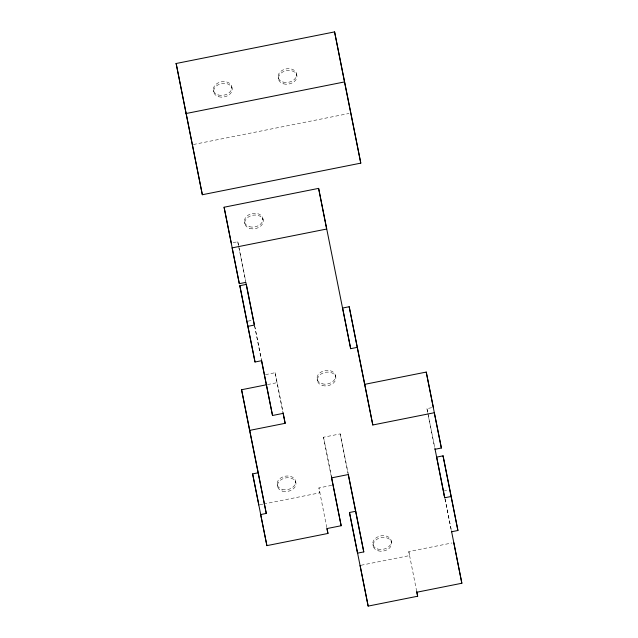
<?xml version="1.0" encoding="UTF-8"?>
<svg xmlns="http://www.w3.org/2000/svg" width="638" height="638" viewBox="0 0 638 638"><rect width="100%" height="100%" fill="white"/><g stroke="black" fill="none" stroke-linecap="round" stroke-linejoin="round"><path stroke-width="0.48" stroke-dasharray="3.19 2.39" d="M193.402 144.507L348.938 113.492M233.125 242.655L237.767 241.722L245.75 281.494M247.911 321.169L251.627 320.428M265.44 374.65L275.106 372.72L283.041 412.666M267.497 384.57L277.099 382.656M427.699 412.507L426.934 408.639L432.412 407.546M331.377 476.913L323.514 437.229L340.206 433.896L348.165 473.548M326.784 527.594L318.928 487.91L332.167 485.271M259.818 504.786L262.728 504.211M263.693 504.012L319.909 492.807L318.928 487.91M443.482 491.116L448.043 490.207M416.694 591.394L408.798 551.575L451.895 542.986M361.076 565.252L409.604 555.578L408.798 551.575M426.934 408.639L428.098 414.453M428.297 415.426L434.717 447.421M445.037 498.884L451.273 529.971M323.514 437.229L331.553 477.264M254.642 325.827L261.389 359.465M445.013 498.86L451.337 530.8M427.891 413.48L434.598 447.358M391.222 540.745L391.565 542.483M296.534 73.761L296.877 75.499M372.887 544.397L373.23 546.136M278.2 77.421L278.543 79.152M335.452 375.439L335.795 377.17M340.206 433.896L348.061 473.579M317.118 379.092L317.461 380.83M262.832 218.371L263.175 220.11M231.769 86.68L232.112 88.411M275.106 372.72L282.969 412.403M244.498 222.032L244.84 223.771M295.553 481.068L295.896 482.806M213.435 90.333L213.778 92.071M254.634 325.866L261.341 359.736M237.767 241.722L238.54 245.598M238.732 246.563L245.63 281.406M277.219 484.728L277.562 486.459M218.762 96.753A9.347 6.811 -11.2 0 0 232.192 89.025A9.347 6.811 -11.2 0 0 217.877 84.95A9.347 6.811 -11.2 0 0 218.762 96.753M218.419 95.022A9.347 6.811 -11.2 0 0 231.849 87.286A9.347 6.811 -11.2 0 0 217.534 83.211A9.347 6.811 -11.2 0 0 218.419 95.022M283.527 83.841A9.347 6.811 -11.2 0 0 296.957 76.105A9.347 6.811 -11.2 0 0 282.642 72.03A9.347 6.811 -11.2 0 0 283.527 83.841M283.184 82.103A9.347 6.811 -11.2 0 0 296.614 74.367A9.347 6.811 -11.2 0 0 282.299 70.3A9.347 6.811 -11.2 0 0 283.184 82.103M378.214 550.825A9.347 6.811 -11.2 0 0 391.644 543.09A9.347 6.811 -11.2 0 0 377.329 539.014A9.347 6.811 -11.2 0 0 378.214 550.825M377.871 549.087A9.347 6.811 -11.2 0 0 391.301 541.351A9.347 6.811 -11.2 0 0 376.986 537.276A9.347 6.811 -11.2 0 0 377.871 549.087M282.546 491.148A9.347 6.811 -11.2 0 0 295.976 483.413A9.347 6.811 -11.2 0 0 281.661 479.337A9.347 6.811 -11.2 0 0 282.546 491.148M282.203 489.41A9.347 6.811 -11.2 0 0 295.633 481.674A9.347 6.811 -11.2 0 0 281.318 477.607A9.347 6.811 -11.2 0 0 282.203 489.41M322.445 385.519A9.347 6.811 -11.2 0 0 335.883 377.784A9.347 6.811 -11.2 0 0 321.56 373.709A9.347 6.811 -11.2 0 0 322.445 385.519M322.102 383.781A9.347 6.811 -11.2 0 0 335.54 376.045A9.347 6.811 -11.2 0 0 321.217 371.97A9.347 6.811 -11.2 0 0 322.102 383.781M249.825 228.452A9.347 6.811 -11.2 0 0 263.263 220.716A9.347 6.811 -11.2 0 0 248.94 216.649A9.347 6.811 -11.2 0 0 249.825 228.452M249.482 226.713A9.347 6.811 -11.2 0 0 262.912 218.986A9.347 6.811 -11.2 0 0 248.597 214.91A9.347 6.811 -11.2 0 0 249.482 226.713"/><path stroke-width="0.96" d="M176.144 63.497L334.583 31.9L350.876 113.109L360.789 163.137L202.342 194.734L176.144 63.497L202.342 194.734M186.049 113.524L344.496 81.935L334.583 31.9M326.999 528.615L327.956 533.456L266.899 545.634L260.663 514.555L266.277 513.43L249.618 430.395L285.154 423.313L283.16 413.368L272.522 415.49L261.532 360.709L255.025 362.001L247.871 326.353L254.379 325.053L245.821 282.379L239.314 283.671L224.082 207.23L318.617 188.377L350.669 348.683L357.232 347.375L349.185 306.726L342.622 308.034L350.669 348.683M247.871 326.353L239.824 285.696L246.332 284.396L254.379 325.053M249.618 430.395L241.571 389.746L266.54 384.762M434.98 449.288L441.368 448.02L434.295 412.73L372.807 424.988L364.753 384.339L426.24 372.074L433.322 407.363M266.899 545.634L252.616 473.898L258.231 472.782L266.277 513.43M443.051 455.843L436.655 457.111L444.71 497.768L451.098 496.492L443.051 455.843L449.87 489.84L457.917 530.497L451.529 531.765M355.725 511.261L363.78 551.91L357.535 553.154L349.48 512.505L355.725 511.261L348.356 474.512M331.553 477.264L341.163 525.736L326.975 528.559L327.956 533.456M453.809 542.603L461.856 583.252L416.853 592.224L417.651 596.227L368.158 606.1L349.48 512.505M451.098 496.492L457.917 530.497M434.909 448.386L444.71 497.768M451.473 530.944L461.856 583.252M344.496 81.935L360.789 163.137M349.185 306.726L364.753 384.339M357.232 347.375L372.807 424.988M363.78 551.91L348.252 474.552L331.569 477.878L341.163 525.736M261.58 360.422L272.522 415.49M224.082 207.23L231.267 243.022M239.824 285.696L255.025 362.001M239.314 283.671L232.128 247.879L326.664 229.034L318.617 188.377M241.571 389.746L258.031 471.809M252.616 473.898L258.853 504.977M426.24 372.074L441.368 448.02M444.247 494.984L444.63 496.922M416.694 591.394L417.651 596.227M360.103 565.451L368.158 606.1M283.041 412.666L285.154 423.313"/></g></svg>
